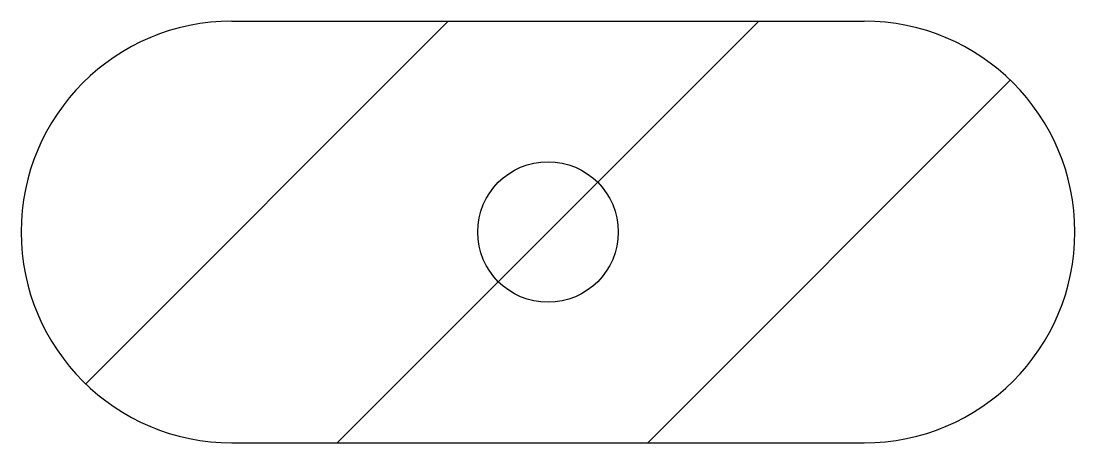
# Model space of a CAD drawing. Extents: x -7.5 to 7.5, y -3 to 3.
import ezdxf

# ---------------------------------------------------------------- set-up
doc = ezdxf.new("R2010")
doc.units = 0
doc.header["$LTSCALE"] = 0.375
doc.header["$MEASUREMENT"] = 0
doc.layers.get('0').update_dxf_attribs({"linetype": 'CONTINUOUS'})

msp = doc.modelspace()

# ---------------------------------------------------------------- hatches: boundary and pattern name
h = msp.add_hatch()
h.set_pattern_fill('ANSI31', color=256, scale=25, style=0)
edge = h.paths.add_edge_path()
edge.add_arc((4.5, 0), 3, 270, 450)
edge.add_line((4.5, 3), (-4.5, 3))
edge.add_arc((-4.5, 0), 3, 90, 270)
edge.add_line((-4.5, -3), (4.5, -3))

# ---------------------------------------------------------------- linework, layer by layer
for p, q in [((-4.5, 3), (4.5, 3)), ((-4.5, -3), (4.5, -3))]:
    msp.add_line(p, q)
msp.add_circle((0, 0), 1)
for centre, start, end in [((-4.5, 0), 90, 270), ((4.5, 0), 270, 90)]:
    msp.add_arc(centre, 3, start, end)

doc.saveas('drawing.dxf')
